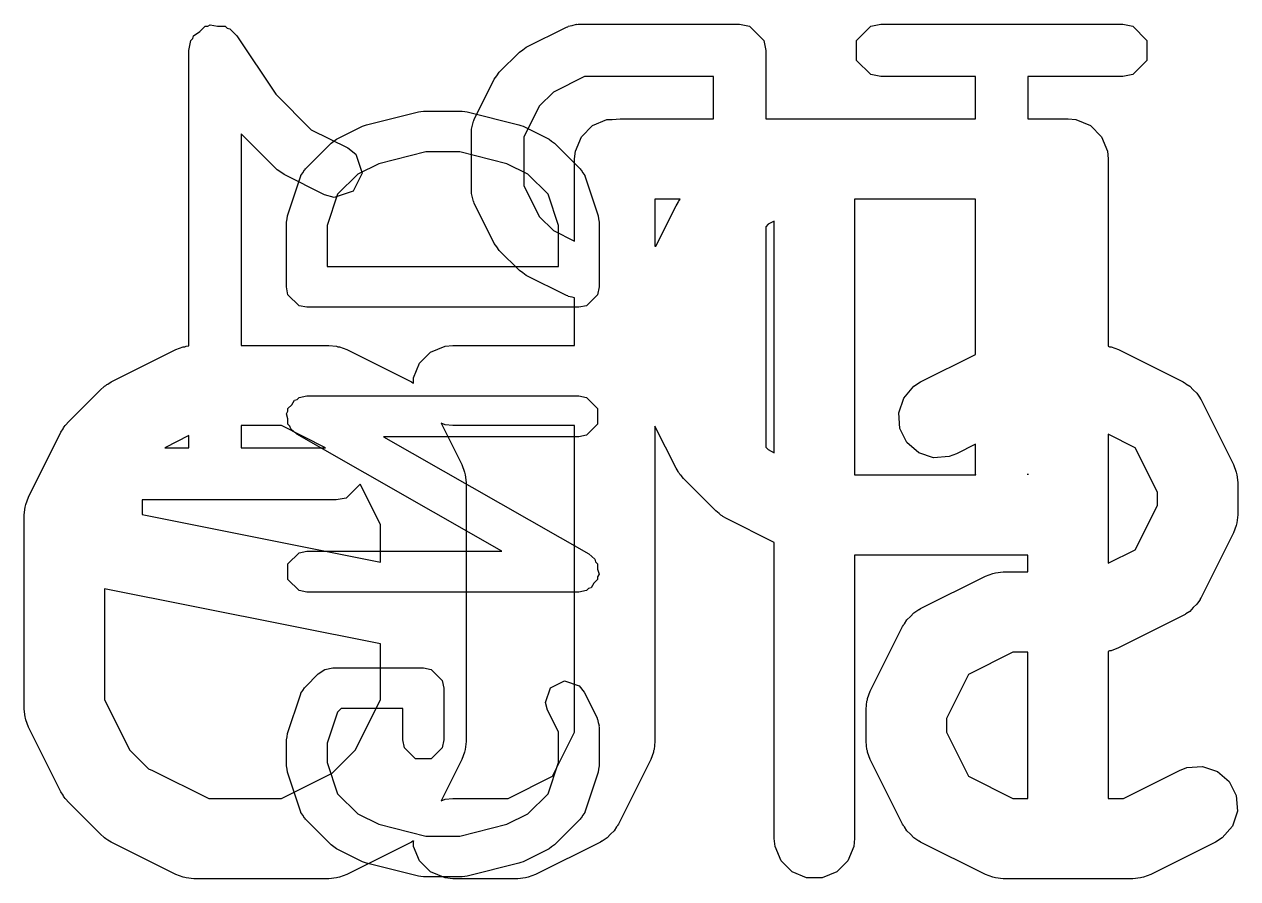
# Model space of a CAD drawing. Extents: x 94.3 to 121.8, y -81.7 to -63.9.
# Drawn here: x 114.848 to 117.115, y -74.785 to -73.188 of the extents above; entities that cross this region are included whole.
import ezdxf

# ---------------------------------------------------------------- set-up
doc = ezdxf.new("R2010")
doc.units = 0
doc.layers.add('BLACK', color=7, linetype='CONTINUOUS')

msp = doc.modelspace()

# ---------------------------------------------------------------- linework, layer by layer
at = {"layer": 'BLACK', "linetype": 'CONTINUOUS'}
for p, q in [((115.191184, -73.191702), (115.195372, -73.18891)), ((115.195372, -73.18891), (115.209332, -73.191702)), ((115.86433, -73.191702), (115.872012, -73.190173)), ((115.872012, -73.190173), (115.879574, -73.188103)), ((115.879574, -73.188103), (115.880638, -73.188457)), ((115.880638, -73.188457), (115.883041, -73.18798)), ((115.883041, -73.18798), (116.184454, -73.18798)), ((116.184454, -73.18798), (116.203165, -73.191702)), ((116.42948, -73.191702), (116.448191, -73.18798)), ((116.448191, -73.18798), (116.900311, -73.18798)), ((116.900311, -73.18798), (116.919022, -73.191702)), ((115.163247, -73.214604), (115.164235, -73.209668)), ((115.164235, -73.209668), (115.176082, -73.20177)), ((115.176082, -73.20177), (115.18615, -73.191702)), ((115.18615, -73.191702), (115.191184, -73.191702)), ((115.209332, -73.191702), (115.223572, -73.191702)), ((115.223572, -73.191702), (115.227131, -73.195261)), ((115.227131, -73.195261), (115.232068, -73.196249)), ((115.232068, -73.196249), (115.245544, -73.209753)), ((115.245544, -73.209753), (115.318211, -73.318754)), ((115.785821, -73.230819), (115.861174, -73.193142)), ((115.861174, -73.193142), (115.863537, -73.192494)), ((115.863537, -73.192494), (115.86433, -73.191702)), ((116.203165, -73.191702), (116.229627, -73.218164)), ((116.403018, -73.218164), (116.42948, -73.191702)), ((116.919022, -73.191702), (116.945484, -73.218164)), ((115.155966, -73.236875), (115.159688, -73.218164)), ((115.159688, -73.218164), (115.163247, -73.214604)), ((115.773114, -73.239978), (115.779629, -73.235624)), ((115.779629, -73.235624), (115.785821, -73.230819)), ((116.229627, -73.218164), (116.233349, -73.236875)), ((116.403018, -73.255586), (116.403018, -73.218164)), ((116.945484, -73.218164), (116.945484, -73.255586)), ((115.155966, -73.788972), (115.155966, -73.236875)), ((115.735437, -73.277655), (115.773114, -73.239978)), ((116.233349, -73.236875), (116.233349, -73.364726)), ((116.42948, -73.282048), (116.403018, -73.255586)), ((116.945484, -73.255586), (116.919022, -73.282048)), ((115.73108, -73.284175), (115.735437, -73.277655)), ((115.688601, -73.365715), (115.726278, -73.290363)), ((115.726278, -73.290363), (115.73108, -73.284175)), ((115.894583, -73.28577), (115.836651, -73.314736)), ((116.135559, -73.28577), (115.894583, -73.28577)), ((116.135559, -73.364726), (116.135559, -73.28577)), ((116.448191, -73.28577), (116.42948, -73.282048)), ((116.625356, -73.28577), (116.448191, -73.28577)), ((116.625356, -73.364726), (116.625356, -73.28577)), ((116.900311, -73.28577), (116.723146, -73.28577)), ((116.723146, -73.28577), (116.723146, -73.364726)), ((116.919022, -73.282048), (116.900311, -73.28577)), ((115.318211, -73.318754), (115.384531, -73.385074)), ((115.836651, -73.314736), (115.810195, -73.341192)), ((115.810195, -73.341192), (115.781229, -73.399125)), ((115.487843, -73.375669), (115.584605, -73.351478)), ((115.584605, -73.351478), (115.589265, -73.351251)), ((115.589265, -73.351251), (115.593846, -73.35034)), ((115.593846, -73.35034), (115.666418, -73.35034)), ((115.666418, -73.35034), (115.670998, -73.351251)), ((115.670998, -73.351251), (115.675659, -73.351478)), ((115.675659, -73.351478), (115.772421, -73.375669)), ((115.685632, -73.376553), (115.687161, -73.368871)), ((115.687161, -73.368871), (115.687953, -73.368078)), ((115.687953, -73.368078), (115.688601, -73.365715)), ((115.909761, -73.377366), (115.936797, -73.366167)), ((115.936797, -73.366167), (115.946796, -73.366167)), ((115.946796, -73.366167), (115.961428, -73.364726)), ((115.961428, -73.364726), (116.135559, -73.364726)), ((116.233349, -73.364726), (116.625356, -73.364726)), ((116.723146, -73.364726), (116.798096, -73.364726)), ((116.798096, -73.364726), (116.812728, -73.366167)), ((116.812728, -73.366167), (116.839764, -73.377366)), ((115.320994, -73.459833), (115.253756, -73.392595)), ((115.253756, -73.392595), (115.253756, -73.788059)), ((115.384531, -73.385074), (115.452787, -73.419202)), ((115.431664, -73.402743), (115.480045, -73.378553)), ((115.480045, -73.378553), (115.484071, -73.37745)), ((115.484071, -73.37745), (115.487843, -73.375669)), ((115.683439, -73.387582), (115.683916, -73.385179)), ((115.683439, -73.500612), (115.683439, -73.387582)), ((115.683562, -73.384115), (115.685632, -73.376553)), ((115.683916, -73.385179), (115.683562, -73.384115)), ((115.772421, -73.375669), (115.776192, -73.37745)), ((115.776192, -73.37745), (115.780219, -73.378553)), ((115.780219, -73.378553), (115.828599, -73.402743)), ((115.889069, -73.398058), (115.909761, -73.377366)), ((116.839764, -73.377366), (116.860456, -73.398058)), ((115.373382, -73.458262), (115.421762, -73.409881)), ((115.421762, -73.409881), (115.426832, -73.406493)), ((115.426832, -73.406493), (115.431664, -73.402743)), ((115.781229, -73.399125), (115.781229, -73.489068)), ((115.828599, -73.402743), (115.833418, -73.406483)), ((115.833418, -73.406483), (115.838502, -73.40988)), ((115.838502, -73.40988), (115.886883, -73.458261)), ((115.87787, -73.425094), (115.889069, -73.398058)), ((116.860456, -73.398058), (116.871655, -73.425094)), ((115.452787, -73.419202), (115.467858, -73.430899)), ((115.467858, -73.430899), (115.479693, -73.466401)), ((115.598535, -73.42654), (115.510383, -73.448578)), ((115.661729, -73.42654), (115.598535, -73.42654)), ((115.749879, -73.448577), (115.661729, -73.42654)), ((115.876429, -73.439726), (115.87787, -73.425094)), ((115.876429, -73.593346), (115.876429, -73.439726)), ((116.871655, -73.425094), (116.873096, -73.439726)), ((116.873096, -73.439726), (116.873096, -73.789489)), ((115.327514, -73.464189), (115.320994, -73.459833)), ((115.368513, -73.465548), (115.37154, -73.460239)), ((115.37154, -73.460239), (115.372322, -73.459847)), ((115.372322, -73.459847), (115.373382, -73.458262)), ((115.510383, -73.448578), (115.471272, -73.468134)), ((115.788992, -73.468134), (115.749879, -73.448577)), ((115.886883, -73.458261), (115.887943, -73.459848)), ((115.887943, -73.459848), (115.888725, -73.460239)), ((115.888725, -73.460239), (115.891746, -73.465538)), ((115.333702, -73.468992), (115.327514, -73.464189)), ((115.409055, -73.506668), (115.333702, -73.468992)), ((115.339987, -73.545726), (115.364178, -73.473153)), ((115.364178, -73.473153), (115.365123, -73.471495)), ((115.365123, -73.470622), (115.368513, -73.465548)), ((115.365123, -73.471495), (115.365123, -73.470622)), ((115.471272, -73.468134), (115.433623, -73.505782)), ((115.479693, -73.466401), (115.462957, -73.499872)), ((115.826641, -73.505783), (115.788992, -73.468134)), ((115.891746, -73.465538), (115.895142, -73.470621)), ((115.895142, -73.470621), (115.895142, -73.471496)), ((115.895142, -73.471496), (115.896087, -73.473154)), ((115.896087, -73.473154), (115.920277, -73.545726)), ((115.427455, -73.511707), (115.409055, -73.506668)), ((115.433623, -73.505782), (115.414232, -73.563957)), ((115.462957, -73.499872), (115.427455, -73.511707)), ((115.683916, -73.503014), (115.683439, -73.500612)), ((115.683562, -73.504079), (115.683916, -73.503014)), ((115.685632, -73.51164), (115.683562, -73.504079)), ((115.781229, -73.489068), (115.810195, -73.547001)), ((115.846032, -73.563956), (115.826641, -73.505783)), ((115.687161, -73.519323), (115.685632, -73.51164)), ((115.687953, -73.520115), (115.687161, -73.519323)), ((115.688601, -73.522479), (115.687953, -73.520115)), ((115.726278, -73.597831), (115.688601, -73.522479)), ((116.073587, -73.514726), (116.026429, -73.514726)), ((116.026429, -73.514726), (116.026429, -73.602424)), ((116.028131, -73.602424), (116.065775, -73.527137)), ((116.065775, -73.527137), (116.069739, -73.520839)), ((116.069739, -73.520839), (116.070497, -73.51901)), ((116.070497, -73.51901), (116.072187, -73.51695)), ((116.072187, -73.51695), (116.073587, -73.514726)), ((116.625356, -73.514726), (116.399285, -73.514726)), ((116.399285, -73.514726), (116.399285, -74.029964)), ((116.625356, -73.805099), (116.625356, -73.514726)), ((115.338032, -73.557774), (115.339223, -73.551784)), ((115.339223, -73.551784), (115.339987, -73.545726)), ((115.810195, -73.547001), (115.836651, -73.573457)), ((115.920277, -73.545726), (115.92104, -73.551783)), ((115.92104, -73.551783), (115.922232, -73.557774)), ((115.338032, -73.678726), (115.338032, -73.557774)), ((115.414232, -73.563957), (115.414232, -73.640626)), ((115.836651, -73.573457), (115.876429, -73.593346)), ((115.846032, -73.640626), (115.846032, -73.563956)), ((115.922232, -73.557774), (115.922232, -73.678726)), ((116.23776, -73.561841), (116.233349, -73.566251)), ((116.233349, -73.566251), (116.233349, -73.978437)), ((116.249285, -73.556078), (116.23776, -73.561841)), ((116.249285, -73.988611), (116.249285, -73.556078)), ((115.73108, -73.604018), (115.726278, -73.597831)), ((115.735437, -73.610539), (115.73108, -73.604018)), ((115.773114, -73.648216), (115.735437, -73.610539)), ((116.026429, -73.602424), (116.028131, -73.602424)), ((115.414232, -73.640626), (115.846032, -73.640626)), ((115.779629, -73.652569), (115.773114, -73.648216)), ((115.785821, -73.657375), (115.779629, -73.652569)), ((115.861174, -73.695052), (115.785821, -73.657375)), ((115.340932, -73.693306), (115.338032, -73.678726)), ((115.922232, -73.678726), (115.919332, -73.693306)), ((115.361552, -73.713926), (115.340932, -73.693306)), ((115.863537, -73.695699), (115.861174, -73.695052)), ((115.86433, -73.696492), (115.863537, -73.695699)), ((115.872012, -73.69802), (115.86433, -73.696492)), ((115.876429, -73.699229), (115.872012, -73.69802)), ((115.876429, -73.788059), (115.876429, -73.699229)), ((115.919332, -73.693306), (115.898712, -73.713926)), ((115.376132, -73.716826), (115.361552, -73.713926)), ((115.884132, -73.716826), (115.376132, -73.716826)), ((115.898712, -73.713926), (115.884132, -73.716826)), ((115.010745, -73.856453), (115.131697, -73.795977)), ((115.131697, -73.795977), (115.145428, -73.790722)), ((115.145428, -73.790722), (115.148117, -73.79053)), ((115.148117, -73.79053), (115.150606, -73.7895)), ((115.150606, -73.7895), (115.155966, -73.788972)), ((115.253756, -73.788059), (115.346667, -73.788059)), ((115.346667, -73.788059), (115.417142, -73.788059)), ((115.417142, -73.788059), (115.431774, -73.7895)), ((115.431774, -73.7895), (115.434263, -73.790531)), ((115.434263, -73.790531), (115.436951, -73.790722)), ((115.436951, -73.790722), (115.450683, -73.795977)), ((115.450683, -73.795977), (115.571635, -73.856453)), ((115.586688, -73.821391), (115.60738, -73.800699)), ((115.60738, -73.800699), (115.634416, -73.7895)), ((115.634416, -73.7895), (115.649048, -73.788059)), ((115.649048, -73.788059), (115.876429, -73.788059)), ((116.873096, -73.789489), (116.873203, -73.7895)), ((116.873203, -73.7895), (116.875692, -73.790531)), ((116.875692, -73.790531), (116.87838, -73.790722)), ((116.87838, -73.790722), (116.892112, -73.795977)), ((116.892112, -73.795977), (117.013064, -73.856453)), ((115.575489, -73.848427), (115.586688, -73.821391)), ((116.522649, -73.856453), (116.625356, -73.805099)), ((114.930777, -73.930978), (114.991253, -73.870502)), ((114.991253, -73.870502), (114.997002, -73.865783)), ((114.997002, -73.865783), (114.998302, -73.864285)), ((114.998302, -73.864285), (115.000561, -73.862863)), ((115.000561, -73.862863), (115.002618, -73.861175)), ((115.002618, -73.861175), (115.004445, -73.860417)), ((115.004445, -73.860417), (115.010745, -73.856453)), ((115.571635, -73.856453), (115.574081, -73.857992)), ((115.574081, -73.857992), (115.575237, -73.858378)), ((115.575237, -73.858378), (115.575489, -73.858596)), ((115.575489, -73.858596), (115.575489, -73.848427)), ((116.491033, -73.886393), (116.510206, -73.864285)), ((116.510206, -73.864285), (116.522649, -73.856453)), ((117.013064, -73.856453), (117.01551, -73.857992)), ((117.01551, -73.857992), (117.016666, -73.858378)), ((117.016666, -73.858378), (117.018104, -73.859625)), ((117.018104, -73.859625), (117.025507, -73.864285)), ((117.025507, -73.864285), (117.031666, -73.871387)), ((115.347908, -73.899073), (115.352804, -73.890507)), ((115.352804, -73.890507), (115.357851, -73.88913)), ((115.357851, -73.88913), (115.361552, -73.88543)), ((115.361552, -73.88543), (115.376132, -73.88253)), ((115.376132, -73.88253), (115.884132, -73.88253)), ((115.884132, -73.88253), (115.898712, -73.88543)), ((115.898712, -73.88543), (115.919332, -73.90605)), ((116.481779, -73.914154), (116.491033, -73.886393)), ((117.031666, -73.871387), (117.038774, -73.877551)), ((117.038774, -73.877551), (117.043435, -73.884956)), ((117.043435, -73.884956), (117.044681, -73.886393)), ((117.044681, -73.886393), (117.045065, -73.887546)), ((117.045065, -73.887546), (117.046606, -73.889994)), ((117.046606, -73.889994), (117.107082, -74.010947)), ((115.338336, -73.915825), (115.340932, -73.911282)), ((115.340932, -73.925343), (115.338336, -73.915825)), ((115.340932, -73.90605), (115.347908, -73.899073)), ((115.340932, -73.911282), (115.340932, -73.90605)), ((115.919332, -73.90605), (115.919332, -73.93521)), ((116.483853, -73.943344), (116.481779, -73.914154)), ((114.92314, -73.940282), (114.92456, -73.938028)), ((114.92456, -73.938028), (114.926056, -73.93673)), ((114.926056, -73.93673), (114.930777, -73.930978)), ((115.328962, -73.938059), (115.253756, -73.938059)), ((115.253756, -73.938059), (115.253756, -73.97919)), ((115.411224, -73.97919), (115.328962, -73.938059)), ((115.340932, -73.93521), (115.340932, -73.925343)), ((115.344632, -73.93891), (115.340932, -73.93521)), ((115.634416, -73.936618), (115.62694, -73.933521)), ((115.62694, -73.933521), (115.665653, -74.010947)), ((115.649048, -73.938059), (115.634416, -73.936618)), ((115.876429, -73.938059), (115.649048, -73.938059)), ((115.876429, -74.510591), (115.876429, -73.938059)), ((115.919332, -73.93521), (115.898712, -73.95583)), ((114.856252, -74.071423), (114.916728, -73.950471)), ((114.916728, -73.950471), (114.920691, -73.944173)), ((114.920691, -73.944173), (114.92145, -73.942343)), ((114.92145, -73.942343), (114.92314, -73.940282)), ((115.155966, -73.956546), (115.110678, -73.97919)), ((115.155966, -73.97919), (115.155966, -73.956546)), ((115.346009, -73.943958), (115.344632, -73.93891)), ((115.357229, -73.95371), (115.346009, -73.943958)), ((115.740664, -74.172816), (115.357229, -73.95371)), ((115.884132, -73.95873), (115.5196, -73.95873)), ((115.5196, -73.95873), (115.903035, -74.177836)), ((115.898712, -73.95583), (115.884132, -73.95873)), ((116.065775, -74.017552), (116.026429, -73.93886)), ((116.026429, -73.93886), (116.026429, -74.528297)), ((116.49694, -73.969519), (116.483853, -73.943344)), ((116.923622, -73.979436), (116.873096, -73.954173)), ((116.873096, -73.954173), (116.873096, -74.195277)), ((115.110678, -73.97919), (115.155966, -73.97919)), ((115.253756, -73.97919), (115.411224, -73.97919)), ((116.233349, -73.978437), (116.237761, -73.982849)), ((116.237761, -73.982849), (116.249285, -73.988611)), ((116.519048, -73.988692), (116.49694, -73.969519)), ((116.625356, -73.972804), (116.589731, -73.990617)), ((116.625356, -74.028085), (116.625356, -73.972804)), ((116.965, -74.062192), (116.923622, -73.979436)), ((116.546809, -73.997946), (116.519048, -73.988692)), ((116.575999, -73.995872), (116.546809, -73.997946)), ((116.589731, -73.990617), (116.575999, -73.995872)), ((115.665653, -74.010947), (115.670908, -74.024679)), ((115.670908, -74.024679), (115.671098, -74.027366)), ((115.671098, -74.027366), (115.67213, -74.029856)), ((116.069739, -74.023849), (116.065775, -74.017552)), ((116.070497, -74.025679), (116.069739, -74.023849)), ((116.072187, -74.027738), (116.070497, -74.025679)), ((116.073607, -74.029994), (116.072187, -74.027738)), ((116.62573, -74.029964), (116.625356, -74.028085)), ((116.723096, -74.028336), (116.722772, -74.029964)), ((116.723096, -74.029964), (116.723096, -74.028336)), ((117.107082, -74.010947), (117.112337, -74.024679)), ((117.112337, -74.024679), (117.112527, -74.027366)), ((117.112527, -74.027366), (117.113559, -74.029856)), ((115.475788, -74.047101), (115.449632, -74.073258)), ((115.513572, -74.122668), (115.475788, -74.047101)), ((115.67213, -74.029856), (115.673571, -74.044488)), ((115.673571, -74.044488), (115.673571, -74.286464)), ((116.075103, -74.031291), (116.073607, -74.029994)), ((116.079824, -74.037044), (116.075103, -74.031291)), ((116.140301, -74.097521), (116.079824, -74.037044)), ((116.399285, -74.029964), (116.62573, -74.029964)), ((116.722772, -74.029964), (116.723096, -74.029964)), ((117.113559, -74.029856), (117.115, -74.044488)), ((117.115, -74.044488), (117.115, -74.104964)), ((114.850997, -74.085155), (114.856252, -74.071423)), ((115.449632, -74.073258), (115.430921, -74.07698)), ((116.965, -74.087259), (116.965, -74.062192)), ((114.848334, -74.104964), (114.849775, -74.090332)), ((114.849775, -74.090332), (114.850806, -74.087842)), ((114.850806, -74.087842), (114.850997, -74.085155)), ((115.430921, -74.07698), (115.068809, -74.07698)), ((115.068809, -74.07698), (115.068809, -74.103954)), ((116.923622, -74.170014), (116.965, -74.087259)), ((114.848334, -74.467821), (114.848334, -74.104964)), ((115.068809, -74.103954), (115.513572, -74.192907)), ((116.14605, -74.102239), (116.140301, -74.097521)), ((116.14735, -74.103738), (116.14605, -74.102239)), ((116.149609, -74.105159), (116.14735, -74.103738)), ((116.151666, -74.106848), (116.149609, -74.105159)), ((116.153493, -74.107605), (116.151666, -74.106848)), ((116.159793, -74.11157), (116.153493, -74.107605)), ((116.249285, -74.156316), (116.159793, -74.11157)), ((117.113559, -74.119596), (117.112528, -74.122084)), ((117.115, -74.104964), (117.113559, -74.119596)), ((115.513572, -74.192907), (115.513572, -74.122668)), ((117.107082, -74.138505), (117.046606, -74.259457)), ((117.112337, -74.124774), (117.107082, -74.138505)), ((117.112528, -74.122084), (117.112337, -74.124774)), ((116.249285, -74.709726), (116.249285, -74.156316)), ((115.340932, -74.196336), (115.361552, -74.175716)), ((115.361552, -74.175716), (115.376132, -74.172816)), ((115.376132, -74.172816), (115.740664, -74.172816)), ((115.903035, -74.177836), (115.914255, -74.187588)), ((115.914255, -74.187588), (115.915631, -74.192635)), ((116.723096, -74.179964), (116.399285, -74.179964)), ((116.399285, -74.179964), (116.399285, -74.709726)), ((116.723096, -74.211392), (116.723096, -74.179964)), ((116.873096, -74.195277), (116.923622, -74.170014)), ((115.340932, -74.225496), (115.340932, -74.196336)), ((115.915631, -74.192635), (115.919332, -74.196336)), ((115.919332, -74.196336), (115.919332, -74.206202)), ((115.919332, -74.206202), (115.921928, -74.215721)), ((115.361552, -74.246116), (115.340932, -74.225496)), ((115.912356, -74.232471), (115.907461, -74.241039)), ((115.919332, -74.225496), (115.912356, -74.232471)), ((115.921928, -74.215721), (115.919332, -74.220264)), ((115.919332, -74.220264), (115.919332, -74.225496)), ((116.522649, -74.279787), (116.643602, -74.21931)), ((116.643602, -74.21931), (116.657334, -74.214055)), ((116.657334, -74.214055), (116.660021, -74.213864)), ((116.660021, -74.213864), (116.662511, -74.212833)), ((116.662511, -74.212833), (116.677143, -74.211392)), ((116.677143, -74.211392), (116.723096, -74.211392)), ((115.513572, -74.345877), (114.998334, -74.24283)), ((114.998334, -74.24283), (114.998334, -74.450116)), ((115.376132, -74.249016), (115.361552, -74.246116)), ((115.884132, -74.249016), (115.376132, -74.249016)), ((115.898712, -74.246116), (115.884132, -74.249016)), ((115.902411, -74.242416), (115.898712, -74.246116)), ((115.907461, -74.241039), (115.902411, -74.242416)), ((117.031666, -74.278063), (117.025507, -74.285166)), ((117.038774, -74.2719), (117.031666, -74.278063)), ((117.043435, -74.264494), (117.038774, -74.2719)), ((117.044681, -74.263058), (117.043435, -74.264494)), ((117.045065, -74.261904), (117.044681, -74.263058)), ((117.046606, -74.259457), (117.045065, -74.261904)), ((115.673571, -74.286464), (115.673572, -74.28647)), ((115.673572, -74.28647), (115.673571, -74.286474)), ((115.673571, -74.286474), (115.673571, -74.528297)), ((116.492279, -74.308289), (116.49694, -74.300886)), ((116.49694, -74.300886), (116.504044, -74.294724)), ((116.504044, -74.294724), (116.510206, -74.28762)), ((116.510206, -74.28762), (116.51761, -74.282958)), ((116.51761, -74.282958), (116.519048, -74.281712)), ((116.519048, -74.281712), (116.520202, -74.281327)), ((116.520202, -74.281327), (116.522649, -74.279787)), ((117.013064, -74.292998), (116.892112, -74.353474)), ((117.01551, -74.291458), (117.013064, -74.292998)), ((117.016666, -74.291073), (117.01551, -74.291458)), ((117.018104, -74.289825), (117.016666, -74.291073)), ((117.025507, -74.285166), (117.018104, -74.289825)), ((116.428632, -74.43428), (116.489108, -74.313328)), ((116.489108, -74.313328), (116.490648, -74.310881)), ((116.490648, -74.310881), (116.491033, -74.309727)), ((116.491033, -74.309727), (116.492279, -74.308289)), ((115.513572, -74.450116), (115.513572, -74.345877)), ((116.694848, -74.361392), (116.612091, -74.40277)), ((116.723096, -74.361392), (116.694848, -74.361392)), ((116.723096, -74.634726), (116.723096, -74.361392)), ((116.873203, -74.359951), (116.873096, -74.359961)), ((116.873096, -74.359961), (116.873096, -74.634726)), ((116.875692, -74.358919), (116.873203, -74.359951)), ((116.87838, -74.358729), (116.875692, -74.358919)), ((116.892112, -74.353474), (116.87838, -74.358729)), ((115.409933, -74.39343), (115.424513, -74.39053)), ((115.424513, -74.39053), (115.593846, -74.39053)), ((115.593846, -74.39053), (115.608426, -74.39343)), ((115.373382, -74.425881), (115.397572, -74.401689)), ((115.397572, -74.401689), (115.409932, -74.39343)), ((115.409932, -74.39343), (115.409933, -74.39343)), ((115.608426, -74.39343), (115.629046, -74.41405)), ((115.629046, -74.41405), (115.631946, -74.42863)), ((116.612091, -74.40277), (116.570714, -74.485526)), ((115.365123, -74.438241), (115.368513, -74.433167)), ((115.368513, -74.433167), (115.37154, -74.427858)), ((115.37154, -74.427858), (115.372322, -74.427466)), ((115.372322, -74.427466), (115.373382, -74.425881)), ((115.631946, -74.42863), (115.631946, -74.525392)), ((115.821938, -74.455522), (115.83116, -74.427857)), ((115.83116, -74.427857), (115.857241, -74.414817)), ((115.857241, -74.414817), (115.884906, -74.424039)), ((115.884906, -74.424039), (115.89402, -74.435782)), ((115.89402, -74.435782), (115.91821, -74.484163)), ((116.423377, -74.448012), (116.428632, -74.43428)), ((114.998334, -74.450116), (115.045449, -74.544346)), ((115.339987, -74.513343), (115.364178, -74.440772)), ((115.364178, -74.440772), (115.365123, -74.439114)), ((115.365123, -74.439114), (115.365123, -74.438241)), ((115.466457, -74.544346), (115.513572, -74.450116)), ((115.825864, -74.46986), (115.821938, -74.455522)), ((116.420714, -74.467821), (116.422155, -74.453189)), ((116.422155, -74.453189), (116.423186, -74.450699)), ((116.423186, -74.450699), (116.423377, -74.448012)), ((114.849775, -74.482453), (114.848334, -74.467821)), ((114.850806, -74.484942), (114.849775, -74.482453)), ((115.433623, -74.473401), (115.414232, -74.531576)), ((115.440295, -74.46673), (115.433623, -74.473401)), ((115.555746, -74.46673), (115.440295, -74.46673)), ((115.555746, -74.525392), (115.555746, -74.46673)), ((115.846032, -74.510196), (115.825864, -74.46986)), ((116.420714, -74.528297), (116.420714, -74.467821)), ((114.850997, -74.48763), (114.850806, -74.484942)), ((114.856252, -74.501362), (114.850997, -74.48763)), ((114.916728, -74.622314), (114.856252, -74.501362)), ((115.91821, -74.484163), (115.918714, -74.486004)), ((115.918714, -74.486004), (115.919332, -74.486622)), ((115.919332, -74.486622), (115.920523, -74.492611)), ((115.920523, -74.492611), (115.922136, -74.498501)), ((115.922136, -74.498501), (115.921859, -74.499329)), ((115.921859, -74.499329), (115.922232, -74.501202)), ((115.922232, -74.501202), (115.922232, -74.573773)), ((116.570714, -74.485526), (116.570714, -74.510592)), ((115.338032, -74.525392), (115.339223, -74.519403)), ((115.338032, -74.573773), (115.338032, -74.525392)), ((115.339223, -74.519403), (115.339987, -74.513343)), ((115.558646, -74.539972), (115.555746, -74.525392)), ((115.631946, -74.525392), (115.629046, -74.539972)), ((115.83505, -74.593348), (115.876429, -74.510591)), ((115.846032, -74.56759), (115.846032, -74.510196)), ((116.570714, -74.510592), (116.612091, -74.593348)), ((115.045449, -74.544346), (115.080445, -74.579343)), ((115.414232, -74.531576), (115.414232, -74.567589)), ((115.423192, -74.587611), (115.466457, -74.544346)), ((115.579266, -74.560592), (115.558646, -74.539972)), ((115.629046, -74.539972), (115.608426, -74.560592)), ((115.670908, -74.548106), (115.665653, -74.561838)), ((115.671098, -74.545418), (115.670908, -74.548106)), ((115.67213, -74.542929), (115.671098, -74.545418)), ((115.673571, -74.528297), (115.67213, -74.542929)), ((116.023766, -74.548106), (116.018511, -74.561838)), ((116.023956, -74.545418), (116.023766, -74.548106)), ((116.024988, -74.542929), (116.023956, -74.545418)), ((116.026429, -74.528297), (116.024988, -74.542929)), ((116.422155, -74.542929), (116.420714, -74.528297)), ((116.423186, -74.545418), (116.422155, -74.542929)), ((116.423377, -74.548106), (116.423186, -74.545418)), ((116.428632, -74.561838), (116.423377, -74.548106)), ((115.414232, -74.567589), (115.433623, -74.625764)), ((115.608426, -74.560592), (115.579266, -74.560592)), ((115.665653, -74.561838), (115.62694, -74.639263)), ((115.826641, -74.625763), (115.846032, -74.56759)), ((116.018511, -74.561838), (115.958034, -74.682791)), ((116.489108, -74.68279), (116.428632, -74.561838)), ((115.080445, -74.579343), (115.087826, -74.582168)), ((115.087826, -74.582168), (115.192942, -74.634726)), ((115.328962, -74.634726), (115.423192, -74.587611)), ((115.339223, -74.579762), (115.338032, -74.573773)), ((115.339987, -74.585821), (115.339223, -74.579762)), ((115.364178, -74.658394), (115.339987, -74.585821)), ((115.752295, -74.634726), (115.83505, -74.593348)), ((115.920277, -74.585821), (115.896087, -74.658393)), ((115.92104, -74.579763), (115.920277, -74.585821)), ((115.922232, -74.573773), (115.92104, -74.579763)), ((116.612091, -74.593348), (116.694847, -74.634726)), ((116.901342, -74.634726), (117.006459, -74.582168)), ((117.006459, -74.582168), (117.020191, -74.576913)), ((117.020191, -74.576913), (117.049381, -74.574839)), ((117.049381, -74.574839), (117.077142, -74.584093)), ((117.077142, -74.584093), (117.099249, -74.603267)), ((117.099249, -74.603267), (117.112337, -74.629441)), ((114.92069, -74.628609), (114.916728, -74.622314)), ((114.921449, -74.63044), (114.92069, -74.628609)), ((114.92314, -74.632501), (114.921449, -74.63044)), ((114.92456, -74.634756), (114.92314, -74.632501)), ((114.926055, -74.636053), (114.92456, -74.634756)), ((114.930777, -74.641806), (114.926055, -74.636053)), ((115.192942, -74.634726), (115.328962, -74.634726)), ((115.433623, -74.625764), (115.471272, -74.663413)), ((115.62694, -74.639263), (115.634416, -74.636167)), ((115.634416, -74.636167), (115.649048, -74.634726)), ((115.649048, -74.634726), (115.752295, -74.634726)), ((115.788992, -74.663412), (115.826641, -74.625763)), ((116.694847, -74.634726), (116.723096, -74.634726)), ((116.873096, -74.634726), (116.901342, -74.634726)), ((117.112337, -74.629441), (117.114411, -74.658631)), ((114.991253, -74.702283), (114.930777, -74.641806)), ((115.365123, -74.660051), (115.364178, -74.658394)), ((115.365123, -74.660925), (115.365123, -74.660051)), ((115.368513, -74.665998), (115.365123, -74.660925)), ((115.471272, -74.663413), (115.510383, -74.682968)), ((115.749879, -74.682969), (115.788992, -74.663412)), ((115.895142, -74.660926), (115.891746, -74.666008)), ((115.896087, -74.658393), (115.895142, -74.66005)), ((115.895142, -74.66005), (115.895142, -74.660926)), ((117.114411, -74.658631), (117.105157, -74.686392)), ((115.37154, -74.671308), (115.368513, -74.665998)), ((115.372322, -74.671699), (115.37154, -74.671308)), ((115.373382, -74.673285), (115.372322, -74.671699)), ((115.421762, -74.721666), (115.373382, -74.673285)), ((115.510383, -74.682968), (115.598535, -74.705007)), ((115.661729, -74.705007), (115.749879, -74.682969)), ((115.886883, -74.673286), (115.838502, -74.721667)), ((115.887943, -74.671698), (115.886883, -74.673286)), ((115.888725, -74.671308), (115.887943, -74.671698)), ((115.891746, -74.666008), (115.888725, -74.671308)), ((115.956109, -74.686392), (115.954862, -74.687829)), ((115.956493, -74.685237), (115.956109, -74.686392)), ((115.958034, -74.682791), (115.956493, -74.685237)), ((116.490647, -74.685236), (116.489108, -74.68279)), ((116.491033, -74.686392), (116.490647, -74.685236)), ((116.49228, -74.68783), (116.491033, -74.686392)), ((117.105157, -74.686392), (117.085983, -74.7085)), ((114.997002, -74.707001), (114.991253, -74.702283)), ((114.998302, -74.7085), (114.997002, -74.707001)), ((115.000561, -74.709921), (114.998302, -74.7085)), ((115.598535, -74.705007), (115.661729, -74.705007)), ((115.936935, -74.7085), (115.929531, -74.71316)), ((115.943096, -74.701395), (115.936935, -74.7085)), ((115.950201, -74.695234), (115.943096, -74.701395)), ((115.954862, -74.687829), (115.950201, -74.695234)), ((116.49694, -74.695233), (116.49228, -74.68783)), ((116.504042, -74.701392), (116.49694, -74.695233)), ((116.510206, -74.7085), (116.504042, -74.701392)), ((116.517611, -74.713161), (116.510206, -74.7085)), ((117.085983, -74.7085), (117.07354, -74.716332)), ((115.002618, -74.71161), (115.000561, -74.709921)), ((115.004445, -74.712367), (115.002618, -74.71161)), ((115.010745, -74.716332), (115.004445, -74.712367)), ((115.131697, -74.776808), (115.010745, -74.716332)), ((115.426832, -74.725053), (115.421762, -74.721666)), ((115.431664, -74.728804), (115.426832, -74.725053)), ((115.480045, -74.752994), (115.431664, -74.728804)), ((115.571635, -74.716332), (115.450683, -74.776808)), ((115.574081, -74.714792), (115.571635, -74.716332)), ((115.575237, -74.714407), (115.574081, -74.714792)), ((115.575489, -74.714188), (115.575237, -74.714407)), ((115.575489, -74.724358), (115.575489, -74.714188)), ((115.586688, -74.751394), (115.575489, -74.724358)), ((115.828599, -74.728804), (115.780219, -74.752994)), ((115.924493, -74.716332), (115.803541, -74.776808)), ((115.833418, -74.725063), (115.828599, -74.728804)), ((115.838502, -74.721667), (115.833418, -74.725063)), ((115.926939, -74.714791), (115.924493, -74.716332)), ((115.928094, -74.714407), (115.926939, -74.714791)), ((115.929531, -74.71316), (115.928094, -74.714407)), ((116.250726, -74.724358), (116.249285, -74.709726)), ((116.261925, -74.751394), (116.250726, -74.724358)), ((116.397844, -74.724358), (116.386645, -74.751394)), ((116.399285, -74.709726), (116.397844, -74.724358)), ((116.519048, -74.714407), (116.517611, -74.713161)), ((116.520201, -74.714791), (116.519048, -74.714407)), ((116.522649, -74.716332), (116.520201, -74.714791)), ((116.643602, -74.776808), (116.522649, -74.716332)), ((117.07354, -74.716332), (116.952588, -74.776808)), ((115.484071, -74.754096), (115.480045, -74.752994)), ((115.487843, -74.755878), (115.484071, -74.754096)), ((115.60738, -74.772086), (115.586688, -74.751394)), ((115.776192, -74.754096), (115.772421, -74.755878)), ((115.780219, -74.752994), (115.776192, -74.754096)), ((116.282617, -74.772086), (116.261925, -74.751394)), ((116.386645, -74.751394), (116.365953, -74.772086)), ((115.145428, -74.782063), (115.131697, -74.776808)), ((115.450683, -74.776808), (115.436951, -74.782063)), ((115.584605, -74.780069), (115.487843, -74.755878)), ((115.634416, -74.783285), (115.60738, -74.772086)), ((115.772421, -74.755878), (115.675659, -74.780069)), ((115.803541, -74.776808), (115.789809, -74.782063)), ((116.309653, -74.783285), (116.282617, -74.772086)), ((116.365953, -74.772086), (116.338917, -74.783285)), ((116.657334, -74.782063), (116.643602, -74.776808)), ((116.952588, -74.776808), (116.938856, -74.782063)), ((115.148117, -74.782254), (115.145428, -74.782063)), ((115.150606, -74.783285), (115.148117, -74.782254)), ((115.165238, -74.784726), (115.150606, -74.783285)), ((115.175237, -74.784726), (115.165238, -74.784726)), ((115.417142, -74.784726), (115.175237, -74.784726)), ((115.431774, -74.783285), (115.417142, -74.784726)), ((115.434263, -74.782253), (115.431774, -74.783285)), ((115.436951, -74.782063), (115.434263, -74.782253)), ((115.589265, -74.780295), (115.584605, -74.780069)), ((115.593846, -74.781207), (115.589265, -74.780295)), ((115.666418, -74.781207), (115.593846, -74.781207)), ((115.649048, -74.784726), (115.634416, -74.783285)), ((115.77, -74.784726), (115.649048, -74.784726)), ((115.670998, -74.780295), (115.666418, -74.781207)), ((115.675659, -74.780069), (115.670998, -74.780295)), ((115.784632, -74.783285), (115.77, -74.784726)), ((115.787121, -74.782253), (115.784632, -74.783285)), ((115.789809, -74.782063), (115.787121, -74.782253)), ((116.338917, -74.783285), (116.309653, -74.783285)), ((116.660021, -74.782253), (116.657334, -74.782063)), ((116.662511, -74.783285), (116.660021, -74.782253)), ((116.677143, -74.784726), (116.662511, -74.783285)), ((116.919047, -74.784726), (116.677143, -74.784726)), ((116.933679, -74.783285), (116.919047, -74.784726)), ((116.936168, -74.782253), (116.933679, -74.783285)), ((116.938856, -74.782063), (116.936168, -74.782253))]:
    msp.add_line(p, q, dxfattribs=at)

doc.saveas('drawing.dxf')
